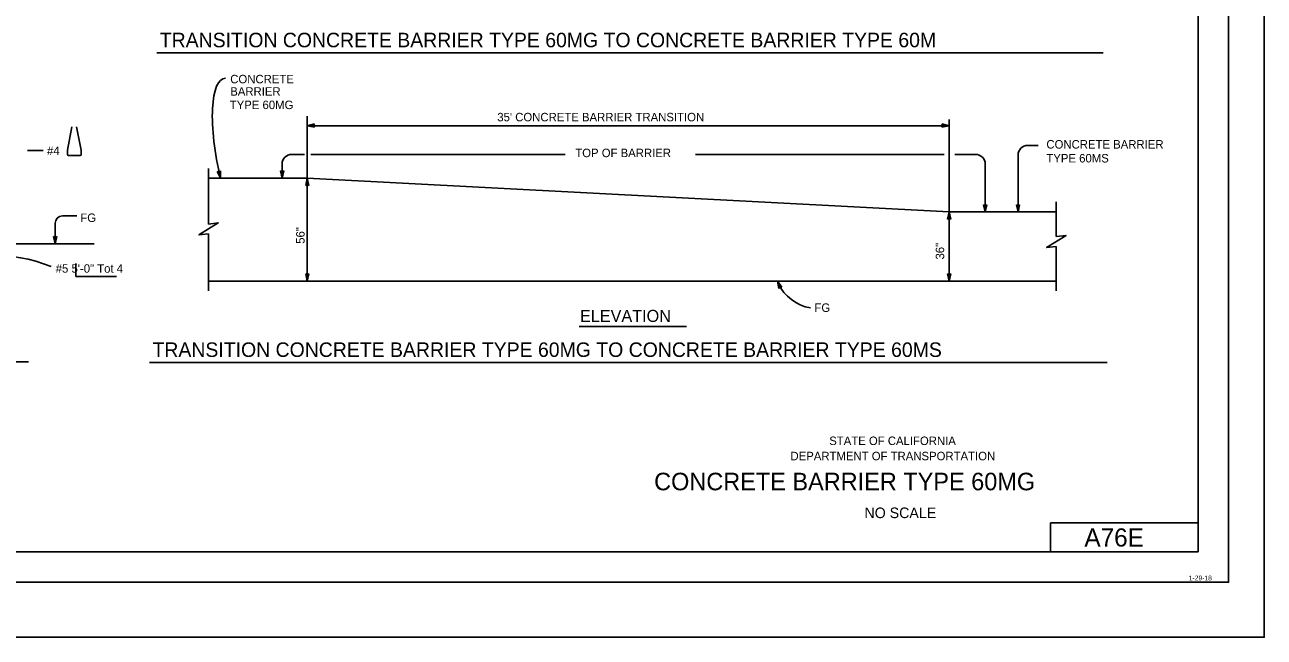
# Model space of a CAD drawing. Extents: x -894 to 866, y -476 to 714.
# Drawn here: x -157 to 866, y -476 to 30 of the extents above; entities that cross this region are included whole.
import ezdxf

# ---------------------------------------------------------------- set-up
doc = ezdxf.new("R2010")
doc.units = 0
for name, color, linetype in [('10 Sheet Format', 7, 'Continuous'), ('56 Stage 3 Anno', 7, 'Continuous'), ('57 Undefined', 7, 'Continuous'), ('60 Nongeo Data', 7, 'Continuous')]:
    doc.layers.add(name, color=color, linetype=linetype)

msp = doc.modelspace()

# ---------------------------------------------------------------- linework, layer by layer
at = {"layer": '10 Sheet Format'}
for p, q in [((811.5, -406), (811.5, 644)), ((689.5, -406), (689.5, -382)), ((689.5, -382), (811.5, -382)), ((-813.5, -406), (811.5, -406)), ((836.6, -431), (836.6, -431))]:
    msp.add_line(p, q, dxfattribs=at)
for points in [[(-894, 713.6), (866, 713.6), (866, -476.4), (-894, -476.4)], [(-863.4, 669), (836.6, 669), (836.6, -431), (-863.4, -431)], [(-863.4, 669), (836.6, 669), (836.6, -431), (-863.4, -431)]]:
    msp.add_lwpolyline(points, close=True, dxfattribs=at)
at = {"layer": '56 Stage 3 Anno'}
for p, q in [((-48.5, 6.4), (732.9, 6.4)), ((75.8, -97.1), (75.8, -45.7)), ((605.8, -125), (605.8, -48.7)), ((75.8, -53.7), (81.8, -52.3)), ((75.8, -53.7), (605.8, -53.7)), ((81.8, -55), (75.8, -53.7)), ((75.8, -53.7), (75.8, -53.7)), ((77.2, -53.7), (81.6, -52.7)), ((81.6, -54.7), (77.2, -53.7)), ((78.6, -53.7), (81.4, -53.1)), ((81.4, -54.3), (78.6, -53.7)), ((80, -53.7), (81.2, -53.4)), ((81.2, -54), (80, -53.7)), ((81.8, -52.3), (81, -53.7)), ((81, -53.7), (81.8, -55)), ((81.8, -52.3), (81.8, -52.3)), ((81.8, -55), (81.8, -55)), ((600.6, -53.7), (599.8, -52.3)), ((599.8, -52.3), (599.8, -52.3)), ((599.8, -52.3), (605.8, -53.7)), ((605.8, -53.7), (599.8, -55)), ((599.8, -55), (600.6, -53.7)), ((599.8, -55), (599.8, -55)), ((600.1, -52.7), (604.5, -53.7)), ((604.5, -53.7), (600.1, -54.6)), ((600.3, -53.1), (603.1, -53.7)), ((603.1, -53.7), (600.3, -54.3)), ((600.5, -53.4), (601.7, -53.7)), ((601.7, -53.7), (600.5, -53.9)), ((605.8, -53.7), (605.8, -53.7)), ((670.7, -70), (679.3, -70)), ((-155.3, -74.2), (-142.4, -74.3)), ((63, -77.4), (73.4, -77.4)), ((78.8, -77.4), (288.7, -77.4)), ((396.4, -77.4), (601.8, -77.4)), ((610.5, -77.4), (627.6, -77.4)), ((662.7, -125), (662.7, -78)), ((4.2, -97.1), (1.5, -91.6)), ((1.5, -91.6), (1.5, -91.6)), ((1.5, -91.6), (3, -92)), ((3.9, -95.7), (1.9, -91.7)), ((3.6, -94.4), (2.3, -91.8)), ((3.2, -93.1), (2.7, -91.9)), ((3, -92), (4.1, -90.9)), ((3.2, -91.8), (3.2, -93.1)), ((3.5, -91.5), (3.6, -94.4)), ((3.8, -91.2), (3.9, -95.7)), ((4.1, -90.9), (4.1, -90.9)), ((4.1, -90.9), (4.2, -97.1)), ((55, -97.1), (53.7, -91.1)), ((53.7, -91.1), (53.7, -91.1)), ((53.7, -91.1), (55, -91.9)), ((55, -95.7), (54.1, -91.3)), ((55, -94.3), (54.4, -91.5)), ((55, -92.9), (54.8, -91.7)), ((55, -97.1), (55, -85.4)), ((55, -91.9), (56.4, -91.1)), ((56.4, -91.1), (55, -97.1)), ((56, -91.3), (55, -95.7)), ((55.7, -91.5), (55, -94.3)), ((55.3, -91.7), (55, -92.9)), ((56.4, -91.1), (56.4, -91.1)), ((635.6, -125), (635.6, -85.4)), ((4.2, -97.1), (4.2, -97.1)), ((55, -97.1), (55, -97.1)), ((74.5, -103.1), (75.8, -97.1)), ((75.8, -102.3), (74.5, -103.1)), ((74.9, -102.9), (75.8, -98.5)), ((75.2, -102.6), (75.8, -99.8)), ((75.6, -102.5), (75.8, -101.2)), ((75.8, -182.2), (75.8, -97.1)), ((75.8, -97.1), (75.8, -97.1)), ((75.8, -97.1), (77.2, -103.1)), ((75.8, -98.5), (76.8, -102.8)), ((75.8, -99.8), (76.5, -102.7)), ((75.8, -101.2), (76.1, -102.4)), ((77.2, -103.1), (75.8, -102.3)), ((74.5, -103.1), (74.5, -103.1)), ((77.2, -103.1), (77.2, -103.1)), ((635.6, -125), (634.3, -119)), ((634.3, -119), (634.3, -119)), ((634.3, -119), (635.6, -119.8)), ((635.6, -123.6), (634.7, -119.2)), ((635.6, -122.2), (635, -119.4)), ((635.6, -120.8), (635.4, -119.6)), ((635.6, -119.8), (637, -119)), ((637, -119), (635.6, -125)), ((636.6, -119.2), (635.6, -123.6)), ((636.2, -119.4), (635.6, -122.2)), ((635.9, -119.6), (635.6, -120.8)), ((637, -119), (637, -119)), ((662.7, -125), (661.4, -119)), ((661.4, -119), (661.4, -119)), ((661.4, -119), (662.7, -119.8)), ((662.7, -123.6), (661.7, -119.2)), ((662.7, -122.2), (662.1, -119.4)), ((662.7, -120.8), (662.4, -119.6)), ((662.7, -119.8), (664, -119)), ((664, -119), (662.7, -125)), ((663.7, -119.2), (662.7, -123.6)), ((663.3, -119.4), (662.7, -122.2)), ((663, -119.6), (662.7, -120.8)), ((664, -119), (664, -119)), ((-126.4, -128.3), (-114.5, -128.3)), ((604.5, -131), (605.8, -125)), ((605.8, -130.2), (604.5, -131)), ((604.5, -131), (604.5, -131)), ((604.9, -130.7), (605.8, -126.3)), ((605.2, -130.5), (605.8, -127.7)), ((605.6, -130.3), (605.8, -129.1)), ((605.8, -182.2), (605.8, -125)), ((605.8, -125), (605.8, -125)), ((605.8, -125), (607.2, -131)), ((605.8, -126.4), (606.8, -130.7)), ((605.8, -127.7), (606.5, -130.5)), ((605.8, -129.1), (606.1, -130.3)), ((607.2, -131), (605.8, -130.2)), ((607.2, -131), (607.2, -131)), ((635.6, -125), (635.6, -125)), ((662.7, -125), (662.7, -125)), ((-132.4, -151.2), (-133.8, -145.2)), ((-133.8, -145.2), (-133.8, -145.2)), ((-133.8, -145.2), (-132.4, -146)), ((-132.4, -149.8), (-133.4, -145.5)), ((-132.4, -148.5), (-133.1, -145.6)), ((-132.4, -147.1), (-132.7, -145.9)), ((-132.4, -146), (-131.1, -145.2)), ((-131.1, -145.2), (-132.4, -151.2)), ((-131.4, -145.4), (-132.4, -149.8)), ((-131.8, -145.7), (-132.4, -148.5)), ((-132.1, -145.9), (-132.4, -147.1)), ((-132.4, -151.2), (-132.4, -151.2)), ((-131.1, -145.2), (-131.1, -145.2)), ((75.8, -182.2), (74.5, -176.2)), ((74.5, -176.2), (74.5, -176.2)), ((74.5, -176.2), (75.8, -177)), ((75.8, -180.8), (74.9, -176.4)), ((75.8, -179.4), (75.2, -176.6)), ((75.8, -178), (75.6, -176.8)), ((75.8, -177), (77.2, -176.2)), ((77.2, -176.2), (75.8, -182.2)), ((76.8, -176.4), (75.8, -180.8)), ((76.5, -176.6), (75.8, -179.4)), ((76.1, -176.8), (75.8, -178)), ((75.8, -182.2), (75.8, -182.2)), ((77.2, -176.2), (77.2, -176.2)), ((465.2, -188.2), (464.2, -182.2)), ((464.2, -182.2), (464.2, -182.2)), ((464.2, -182.2), (467.7, -187.2)), ((465.5, -187.9), (464.7, -183.4)), ((464.7, -183.5), (467.3, -187.1)), ((605.8, -182.2), (604.5, -176.2)), ((604.5, -176.2), (604.5, -176.2)), ((604.5, -176.2), (605.8, -177)), ((605.8, -180.8), (604.9, -176.4)), ((605.8, -179.4), (605.2, -176.6)), ((605.8, -178), (605.6, -176.8)), ((605.8, -177), (607.2, -176.2)), ((607.2, -176.2), (605.8, -182.2)), ((606.8, -176.4), (605.8, -180.8)), ((606.5, -176.6), (605.8, -179.4)), ((606.1, -176.8), (605.8, -178)), ((605.8, -182.2), (605.8, -182.2)), ((607.2, -176.2), (607.2, -176.2)), ((465.7, -187.5), (465.2, -184.7)), ((465.2, -184.7), (466.9, -187.1)), ((466.2, -187), (465.2, -188.2)), ((465.2, -188.2), (465.2, -188.2)), ((466, -187.2), (465.8, -186)), ((465.8, -186), (466.5, -187)), ((467.7, -187.2), (466.2, -187)), ((467.7, -187.2), (467.7, -187.2)), ((300.3, -219.6), (389, -219.6)), ((-251.7, -248.8), (-154.3, -248.8)), ((-54.4, -249.4), (736.3, -249.4))]:
    msp.add_line(p, q, dxfattribs=at)
for centre, radius, start, end in [((670.7, -78), 8, 90, 180), ((63, -85.4), 8, 90, 180), ((627.6, -85.4), 8, 0, 90), ((-126.4, -134.3), 6, 90, 180), ((-180, -275.2), 114, 67.1337, 119.8583), ((497.4, -168.6), 36.2, 205.3698, 260.2146)]:
    msp.add_arc(centre, radius, start, end, dxfattribs=at)
msp.add_ellipse((22.5, -85.6), major_axis=(15.3, -71), ratio=0.280693, start_param=3.086834, end_param=4.814425, dxfattribs=at)
at = {"layer": '57 Undefined'}
for p, q in [((-115.3, -167.7), (-115.3, -178.4)), ((-115.3, -178.4), (-81.7, -178.4))]:
    msp.add_line(p, q, dxfattribs=at)
at = {"layer": '60 Nongeo Data'}
for p, q in [((-118.5, -54.7), (-122.2, -73.9)), ((-114.7, -54.7), (-111, -73.9)), ((-122.3, -77.6), (-122.2, -73.9)), ((-121.5, -78.4), (-111.8, -78.4)), ((-111, -77.6), (-111, -73.9)), ((-5.7, -135), (-5.7, -89.1)), ((-5.7, -97.1), (75.8, -97.1)), ((75.8, -97.1), (605.8, -125)), ((694.3, -136.5), (694.3, -116.7)), ((605.8, -125), (694.3, -125)), ((-132.4, -134.3), (-132.4, -151.2)), ((-5.7, -190.2), (-5.7, -143)), ((694.3, -145.4), (694.3, -134.4)), ((-100.2, -151.3), (-266.4, -151.3)), ((694.3, -164.4), (694.3, -153.4)), ((694.3, -190.2), (694.3, -164.4)), ((-5.7, -182.2), (694.3, -182.2))]:
    msp.add_line(p, q, dxfattribs=at)
for points in [[(-5.7, -135), (2.3, -134), (-13.7, -144), (-5.7, -143)], [(694.3, -145.4), (702.3, -144.4), (686.3, -154.4), (694.3, -153.4)]]:
    msp.add_lwpolyline(points, dxfattribs=at)
for centre, start, end in [((-121.5, -77.6), 180, 270), ((-111.7, -77.6), 270, 0)]:
    msp.add_arc(centre, 0.75, start, end, dxfattribs=at)

# ---------------------------------------------------------------- texts
at = {"layer": '10 Sheet Format'}
for s, height, p in [('STATE OF CALIFORNIA', 7, (506.8, -317.6)), ('DEPARTMENT OF TRANSPORTATION', 7, (474.8, -330.2)), ('CONCRETE BARRIER TYPE 60MG', 14.5, (362.2, -355)), ('NO SCALE', 8.75, (535.9, -378)), ('A76E', 15, (717.5, -401.5)), ('1-29-18', 4, (803.7, -429.5))]:
    msp.add_text(s, height=height, dxfattribs=at).set_placement(p)
at = {"layer": '56 Stage 3 Anno'}
for s, height, p in [('TRANSITION CONCRETE BARRIER TYPE 60MG TO CONCRETE BARRIER TYPE 60M', 12, (-46, 11.1)), ('ELEVATION', 10, (301, -215.9)), ('TRANSITION CONCRETE BARRIER TYPE 60MG TO CONCRETE BARRIER TYPE 60MS', 12, (-52, -244.8))]:
    msp.add_text(s, height=height, dxfattribs=at).set_placement(p)
at = {"layer": '57 Undefined'}
for s, p in [('CONCRETE', (12.2, -18.7)), ('BARRIER', (12.2, -28.9)), ('TYPE 60MG', (11.8, -40)), ("35' CONCRETE BARRIER TRANSITION", (232.7, -50.1)), ('#4', (-139.1, -77.9)), ('CONCRETE BARRIER', (686.1, -72.6)), ('TOP OF BARRIER', (297.1, -79.7)), ('TYPE 60MS', (686.1, -84.1)), ('FG', (-111.6, -133.3)), ('#5 5\'-0" Tot 4', (-131.9, -175.2)), ('FG', (494.6, -207.6))]:
    msp.add_text(s, height=7, dxfattribs=at).set_placement(p)
for s, p in [('56"', (73.6, -151.3)), ('36"', (601.7, -164.3))]:
    msp.add_text(s, height=7, rotation=90, dxfattribs=at).set_placement(p)

doc.saveas('drawing.dxf')
